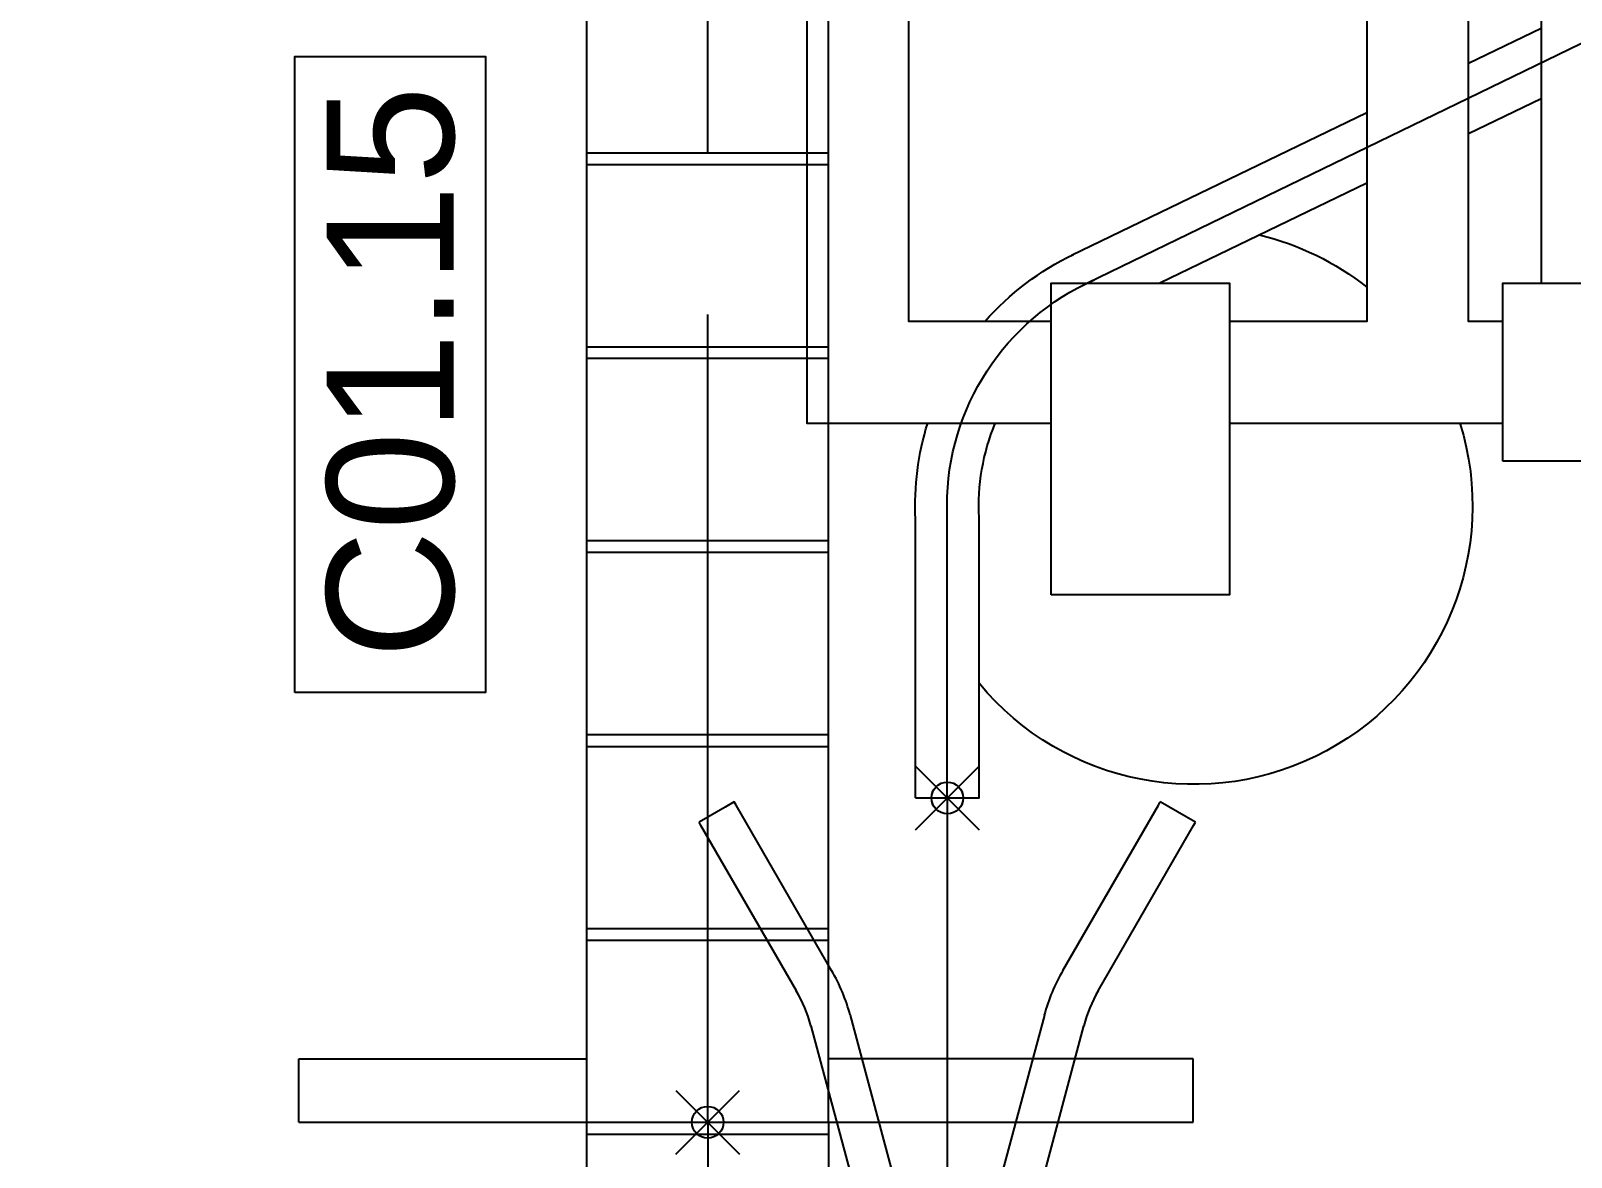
# Model space of a CAD drawing. Extents: x -3873 to 164127, y 7129 to 96529.
# Drawn here: x 59559 to 60770, y 56309 to 57194 of the extents above; entities that cross this region are included whole.
import ezdxf
from ezdxf.enums import TextEntityAlignment as Align

# ---------------------------------------------------------------- set-up
doc = ezdxf.new("R2010")
doc.units = 0
doc.header["$PDMODE"] = 35
doc.header["$PDSIZE"] = 25
doc.linetypes.add('CENTER', pattern=[50.8, 31.75, -6.35, 6.35, -6.35])
doc.linetypes.add('HIDDEN', pattern=[9.525, 6.35, -3.175])
doc.layers.get('0').update_dxf_attribs({"linetype": 'CONTINUOUS'})
doc.layers.add('LAYOUT', color=90, linetype='CONTINUOUS')
doc.layers.add('POSNR', color=4, linetype='CONTINUOUS')
doc.styles.add('015_100', font='arial.ttf', dxfattribs={"height": 150})

# ---------------------------------------------------------------- blocks, each defined once
blk = doc.blocks.new('evisceration_Maestro_20x6_h090c')
at = {"ltscale": 20}
for points in [[(-1705.3, 650.4), (-2038.7, -36.6)], [(-1593.7, 320), (-2038.7, 320)], [(-1893.7, 320), (-1921.3, 263)], [(-1865.8, 263), (-1838.2, 320)], [(-2148.7, 75), (-2148.7, 290)], [(-2068.7, 290), (-2068.7, 263), (-1373.7, 263), (-1373.7, 290)], [(-2068.7, -65), (-2068.7, -177), (-1768.7, -177), (-1768.7, 183), (-2068.7, 183), (-2068.7, 75)], [(-1960, 183), (-2038.7, 20.5)], [(-2016.8, -49), (-1904.5, 183)], [(-1373.7, -867), (-1373.7, -257), (-2148.7, -257), (-2148.7, -65)], [(-2443.3, -171.6), (-2443.3, -121.6), (-2222.9, -121.6)], [(-2443.3, -146.9), (-2213.6, -146.9)], [(-2443.3, -171.6), (-2224.1, -171.6)]]:
    blk.add_lwpolyline(points, dxfattribs=at)
for points in [[(-2178.7, 290), (-2038.7, 290), (-2038.7, 430), (-2178.7, 430)], [(-2283.7, -65), (-2038.7, -65), (-2038.7, 75), (-2283.7, 75)]]:
    blk.add_lwpolyline(points, close=True, dxfattribs=at)
for radius, start, end in [(219, 72.7635, 230.4031), (219, 13.6608, 38.3559), (194, 270, 336.1772), (219, 311.4231, 334.3823), (169, 266.8548, 292.5801), (219, 267.263, 287.2365)]:
    blk.add_arc((-2213.6, 47.1), radius, start, end, dxfattribs=at)
at = {"color": 5, "ltscale": 20}
blk.add_point((-2443.3, -146.6), dxfattribs=at)
at = {"color": 4, "linetype": 'HIDDEN', "ltscale": 20, "style": '015_100', "flags": 8}
blk.add_attdef('2070', text='', height=150, rotation=352, dxfattribs=at).set_placement((-1135.8, 906.1), align=Align.TOP_LEFT)
blk.add_attdef('1850', text='', height=150, rotation=352, dxfattribs=at).set_placement((-38.6, 705.8), align=Align.TOP_RIGHT)
at = {"color": 3, "ltscale": 20, "style": '015_100', "flags": 8}
blk.add_attdef('DR', (286.5, 374.4), '', height=150, dxfattribs=at)
at = {"layer": 'POSNR', "color": 4, "linetype": 'Continuous', "style": '015_100', "flags": 8}
blk.add_attdef('C02.12', text='', height=100, dxfattribs=at).set_placement((-940.8, -916.7), align=Align.MIDDLE)
blk = doc.blocks.new('evisceration_pan_con_20x6a')
at = {"ltscale": 20}
for p, q in [((-2698.2, -240), (-2698.2, 46.6)), ((-2698.2, 46.6), (-2648.2, 46.6)), ((-2648.2, 46.6), (-2648.2, -240)), ((-2698.2, -240), (-1765.9, -240)), ((-2698.2, -430), (-2698.2, -240)), ((-2555.2, -240), (-2555.2, -430)), ((-2545.8, -430), (-2545.8, -240)), ((-2402.8, -430), (-2402.8, -240)), ((-2393.4, -430), (-2393.4, -240)), ((-2250.4, -240), (-2250.4, -430)), ((-2241, -430), (-2241, -240)), ((-2098, -240), (-2098, -430)), ((-2088.6, -430), (-2088.6, -240)), ((-1945.6, -240), (-1945.6, -430)), ((-1936.2, -430), (-1936.2, -240)), ((-2698.2, -656.4), (-2698.2, -430)), ((-2698.2, -430), (-1765.9, -430)), ((-2648.2, -656.4), (-2648.2, -430)), ((-2698.2, -656.4), (-2648.2, -656.4))]:
    blk.add_line(p, q, dxfattribs=at)
at = {"color": 4, "linetype": 'CENTER', "ltscale": 20}
blk.add_line((-2698.2, -335), (-953.6, -335), dxfattribs=at)
at = {"color": 5, "linetype": 'Continuous', "ltscale": 20}
blk.add_point((-2698.2, -335), dxfattribs=at)
at = {"layer": 'POSNR', "color": 4, "linetype": 'Continuous'}
blk.add_lwpolyline([(-2360.5, -659.6), (-1860.5, -659.6), (-1860.5, -509.6), (-2360.5, -509.6)], close=True, dxfattribs=at)
at = {"layer": 'POSNR', "color": 4, "linetype": 'Continuous', "style": '015_100', "flags": 8}
blk.add_attdef('C01.15', text='', height=100, dxfattribs=at).set_placement((-2108.7, -584.6), align=Align.MIDDLE)
blk = doc.blocks.new('evisceration_pan_con_vet_l1830')
at = {"ltscale": 20}
for p, q in [((-1828.7999, 321.39995), (-1778.7999, 321.39995)), ((-1828.7999, 321.39995), (-1828.7999, 94.99995)), ((-1778.7999, 321.39995), (-1778.7999, 94.99995)), ((-1828.7999, -94.99995), (-1828.7999, 94.99995)), ((-1828.7999, 94.99995), (0, 94.99995)), ((-1685.7999, 94.99995), (-1685.7999, -94.99995)), ((-1676.3999, 94.99995), (-1676.3999, -94.99995)), ((-1533.3999, 94.99995), (-1533.3999, -94.99995)), ((-1523.9999, 94.99995), (-1523.9999, -94.99995)), ((-1380.9999, 94.99995), (-1380.9999, -94.99995)), ((-1371.5999, 94.99995), (-1371.5999, -94.99995)), ((-1228.5999, 94.99995), (-1228.5999, -94.99995)), ((-1219.1999, 94.99995), (-1219.1999, -94.99995)), ((-1076.1999, 94.99995), (-1076.1999, -94.99995)), ((-1066.7999, 94.99995), (-1066.7999, -94.99995)), ((-923.7999, 94.99995), (-923.7999, -94.99995)), ((-914.3999, 94.99995), (-914.3999, -94.99995)), ((-771.4, 94.99995), (-771.4, -94.99995)), ((-762, 94.99995), (-762, -94.99995)), ((-619, 94.99995), (-619, -94.99995)), ((-609.6, 94.99995), (-609.6, -94.99995)), ((-466.6, 94.99995), (-466.6, -94.99995)), ((-457.2, 94.99995), (-457.2, -94.99995)), ((-314.2, 94.99995), (-314.2, -94.99995)), ((-304.8, 94.99995), (-304.8, -0.00005)), ((-161.8, 94.99995), (-161.8, -94.99995)), ((-152.4, 94.99995), (-152.4, -94.99995)), ((-9.4, 94.99995), (-9.4, -94.99995)), ((0, 94.99995), (0, -94.99995)), ((-304.8, -0.00005), (-304.8, -94.99995)), ((-1828.7999, -94.99995), (-1828.7999, -381.59995)), ((0, -94.99995), (-1828.7999, -94.99995)), ((-1778.7999, -381.59995), (-1778.7999, -94.99995)), ((-1828.7999, -381.59995), (-1778.7999, -381.59995))]:
    blk.add_line(p, q, dxfattribs=at)
at = {"color": 4, "linetype": 'CENTER', "ltscale": 20}
blk.add_line((0, -0.00005), (-1828.7999, -0.00005), dxfattribs=at)
at = {"color": 5, "linetype": 'Continuous', "ltscale": 20}
for p in [(0, 0), (-1828.7999, -0.00005)]:
    blk.add_point(p, dxfattribs=at)
blk = doc.blocks.new('*U144')
at = {"ltscale": 20}
for p, q in [((-981, 170.1), (-985.1, 162.9)), ((-978.4, 168.6), (-981, 170.1)), ((-985.1, 162.9), (-997, 142.4)), ((-848.5, 93.6), (-978.4, 168.6)), ((-994.4, 140.9), (-997, 142.4)), ((-864.5, 65.9), (-994.4, 140.9)), ((-821, 82.2), (-579.5, 17.5)), ((-829.3, 51.3), (-587.8, -13.4)), ((-829.3, -101.3), (-587.8, -36.6)), ((-821, -132.2), (-579.5, -67.5)), ((-864.5, -115.9), (-994.4, -190.9)), ((-848.5, -143.6), (-978.4, -218.6)), ((-994.4, -190.9), (-997, -192.4)), ((-997, -192.4), (-992.8, -199.6)), ((-992.8, -199.6), (-981, -220.1)), ((-978.4, -218.6), (-981, -220.1))]:
    blk.add_line(p, q, dxfattribs=at)
for centre, radius, start, end in [((-791.5, 192.4), 114, 240.0005, 254.9996), ((-791.5, 192.3), 146, 239.9999, 255.0002), ((-791.5, -242.3), 146, 104.9998, 120.0001), ((-791.5, -242.4), 114, 105.0004, 119.9995)]:
    blk.add_arc(centre, radius, start, end, dxfattribs=at)
at = {"color": 5, "ltscale": 20}
blk.add_point((-1000, -25), dxfattribs=at)
at = {"layer": 'POSNR', "color": 4, "linetype": 'Continuous', "style": '015_100', "flags": 8}
blk.add_attdef('X01.XX', text='', height=100, dxfattribs=at).set_placement((24.5, 182.9), align=Align.MIDDLE)

msp = doc.modelspace()

# ---------------------------------------------------------------- linework, layer by layer
at = {"layer": 'LAYOUT', "color": 2, "ltscale": 20}
msp.add_line((60279.5, 56590.9), (60279.5, 54840.9), dxfattribs=at)

# ---------------------------------------------------------------- block references
at = {"layer": 'LAYOUT', "color": 2, "ltscale": 20, "xscale": -1, "rotation": 270}
msp.add_blockref('evisceration_Maestro_20x6_h090c', (60426.4, 59034.2), dxfattribs=at)
at = {"layer": 'LAYOUT', "color": 2, "ltscale": 20}
ref = msp.add_blockref('evisceration_pan_con_20x6a', (60426.4, 59034.2), dxfattribs=dict(at, xscale=-1, rotation=270))
ref.add_attrib('C01.15', 'C01.15', dxfattribs={"layer": 'POSNR', "color": 4, "linetype": 'Continuous', "ltscale": 20, "height": 100, "rotation": 90, "style": '015_100'}).set_placement((59841.8, 56925.5), align=Align.MIDDLE)
for name, p, rotation in [('*U144', (60304.7, 55590.9), 270), ('evisceration_pan_con_vet_l1830', (60091.4, 56336), 90)]:
    msp.add_blockref(name, p, dxfattribs=dict(at, rotation=rotation))

doc.saveas('drawing.dxf')
